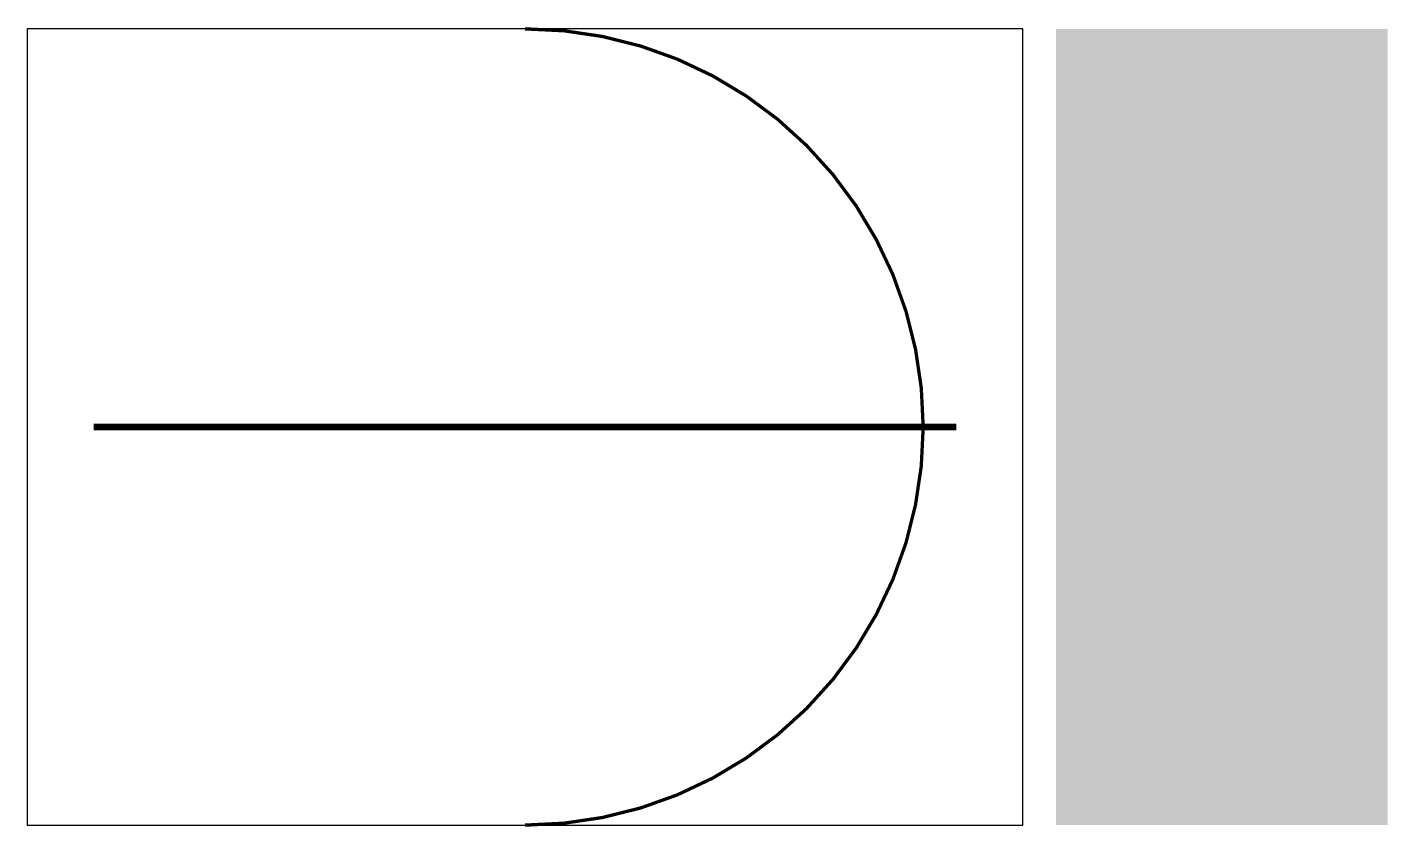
# Model space of a CAD drawing. Header units: metres. Extents: x 36 to 77, y 39 to 63.
import ezdxf

# ---------------------------------------------------------------- set-up
doc = ezdxf.new("R2010")
doc.units = ezdxf.units.M

msp = doc.modelspace()

# ---------------------------------------------------------------- linework, layer by layer
msp.add_lwpolyline([(36, 39), (66, 39), (66, 63), (36, 63)], close=True)
at = {"const_width": 0.1}
msp.add_lwpolyline([(51, 63, -1), (51, 39, -8.127016)], format="xyb", dxfattribs=at)
at = {"const_width": 0.2}
msp.add_lwpolyline([(38, 51), (64, 51)], dxfattribs=at)
msp.add_solid([(67, 39), (67, 63), (77, 39), (77, 63)])

doc.saveas('drawing.dxf')
